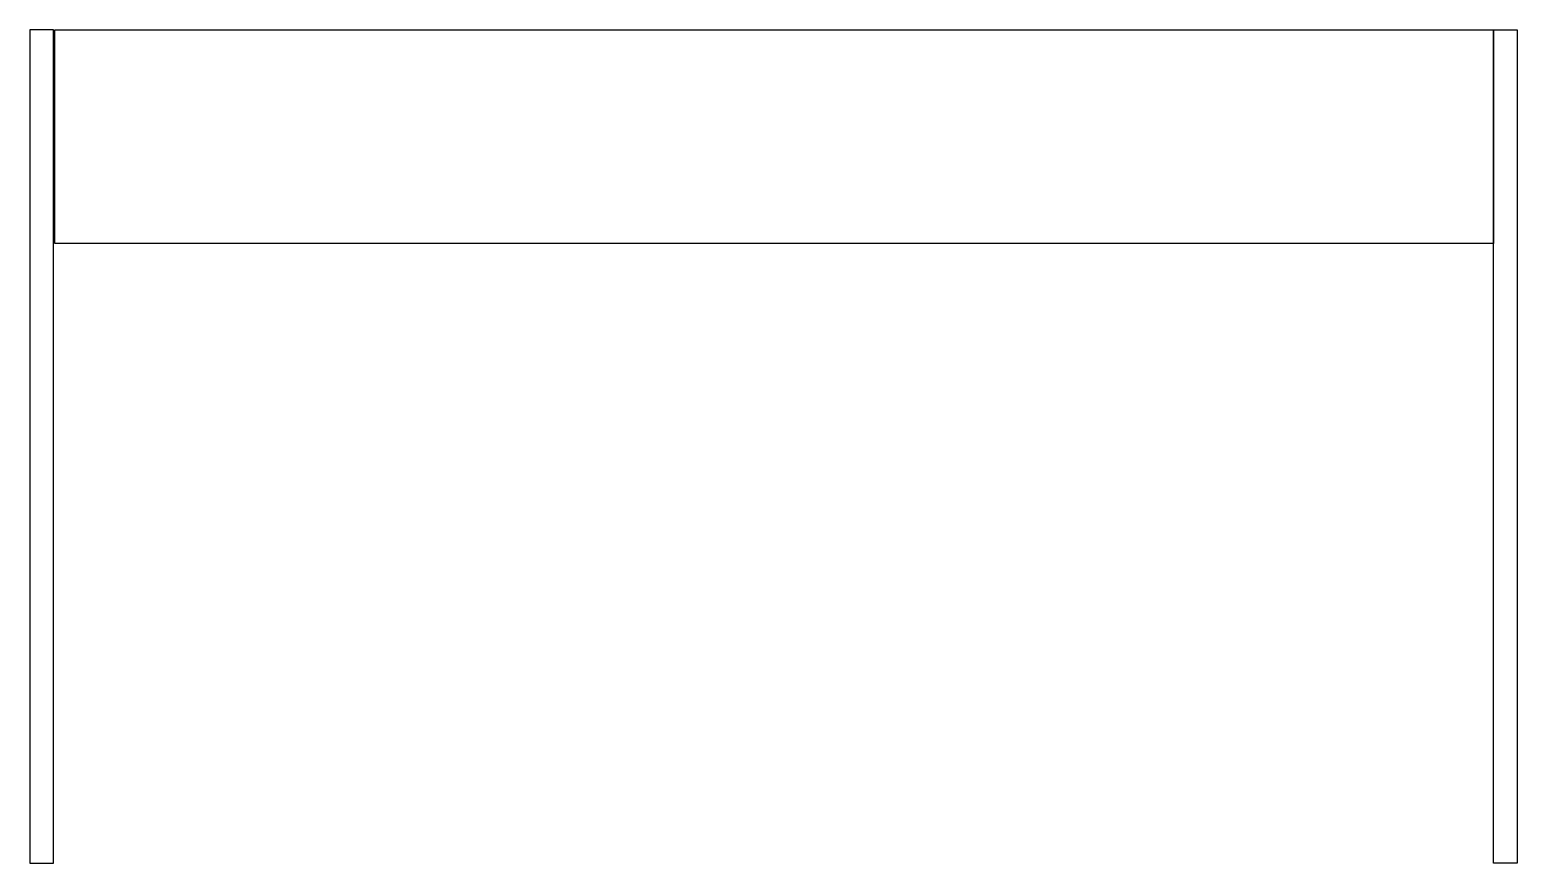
# Model space of a CAD drawing. Header units: millimetres. Extents: x 15309 to 16575, y 1065 to 1774.
import ezdxf

# ---------------------------------------------------------------- set-up
doc = ezdxf.new("R2010")
doc.units = ezdxf.units.MM

msp = doc.modelspace()

# ---------------------------------------------------------------- linework, layer by layer
for p, q in [((15329.047357, 1774.49625), (15308.747357, 1774.49625)), ((15308.747357, 1774.49625), (15308.747357, 1064.996349)), ((15329.047357, 1064.996349), (15329.047357, 1774.49625)), ((15330.047357, 1774.49625), (16555.043657, 1774.49625)), ((15330.047357, 1592.496251), (15330.047357, 1774.49625)), ((16555.043657, 1774.49625), (16575.343657, 1774.49625)), ((16555.043657, 1064.996349), (16555.043657, 1774.49625)), ((16555.043657, 1774.49625), (16555.043657, 1592.496251)), ((16575.343657, 1774.49625), (16575.343657, 1064.996349)), ((16555.043657, 1592.496251), (15330.047357, 1592.496251)), ((15308.747357, 1064.996349), (15329.047357, 1064.996349)), ((16575.343657, 1064.996349), (16555.043657, 1064.996349))]:
    msp.add_line(p, q)

doc.saveas('drawing.dxf')
